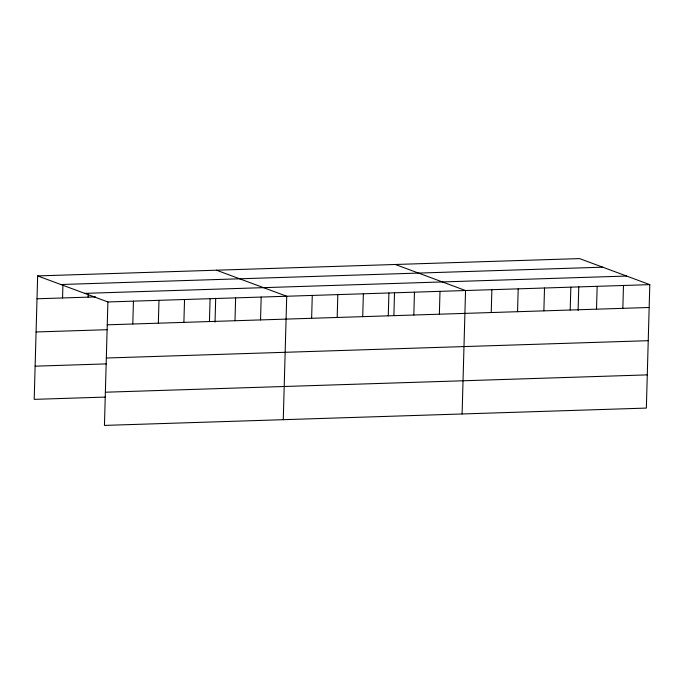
<?xml version="1.0" encoding="UTF-8"?>
<svg xmlns="http://www.w3.org/2000/svg" width="684" height="684" viewBox="0 0 684 684"><rect width="100%" height="100%" fill="white"/><g stroke="black" fill="none" stroke-linecap="round" stroke-linejoin="round"><path stroke-width="1.03" d="M37.646 275.917L107.892 301.96L104.447 425.405L646.354 408.083L649.8 284.638L579.553 258.595L37.646 275.917L34.2 399.362L105.516 397.079M62.56 297.959L62.937 284.45M88.108 297.147L88.193 294.026M132.799 324.002L133.44 301.148M158.346 323.19L158.987 300.327M183.893 322.369L184.535 299.515M209.441 321.548L210.082 298.694M215.032 322.104L215.691 298.25M234.988 320.736L235.629 297.882M260.536 319.915L261.177 297.061M283.27 419.685L286.724 296.249L216.477 270.206M311.63 318.282L312.272 295.428M337.178 317.47L337.819 294.616M362.725 316.649L363.366 293.795M388.273 315.837L388.914 292.983M393.89 315.35L394.523 292.53M413.82 315.016L414.453 292.162M439.367 314.204L440 291.341M462.102 413.974L465.548 290.529L395.309 264.486M491.232 312.545L491.873 289.691M517.557 311.699L518.19 288.845M543.874 310.861L544.515 288.007M570.199 310.023L570.832 287.16M578.108 310.493L578.775 286.639M596.516 309.177L597.158 286.322M622.842 308.339L623.475 285.476M60.825 284.518L602.741 267.188M84.713 293.368L626.621 276.045M37.013 298.78L95.555 296.907M107.892 301.96L649.8 284.638M107.251 324.823L649.159 307.492M36.081 331.971L107.405 329.688M106.328 358.014L648.235 340.692M35.123 366.171L106.447 363.888M105.37 392.214L647.278 374.883"/></g></svg>
